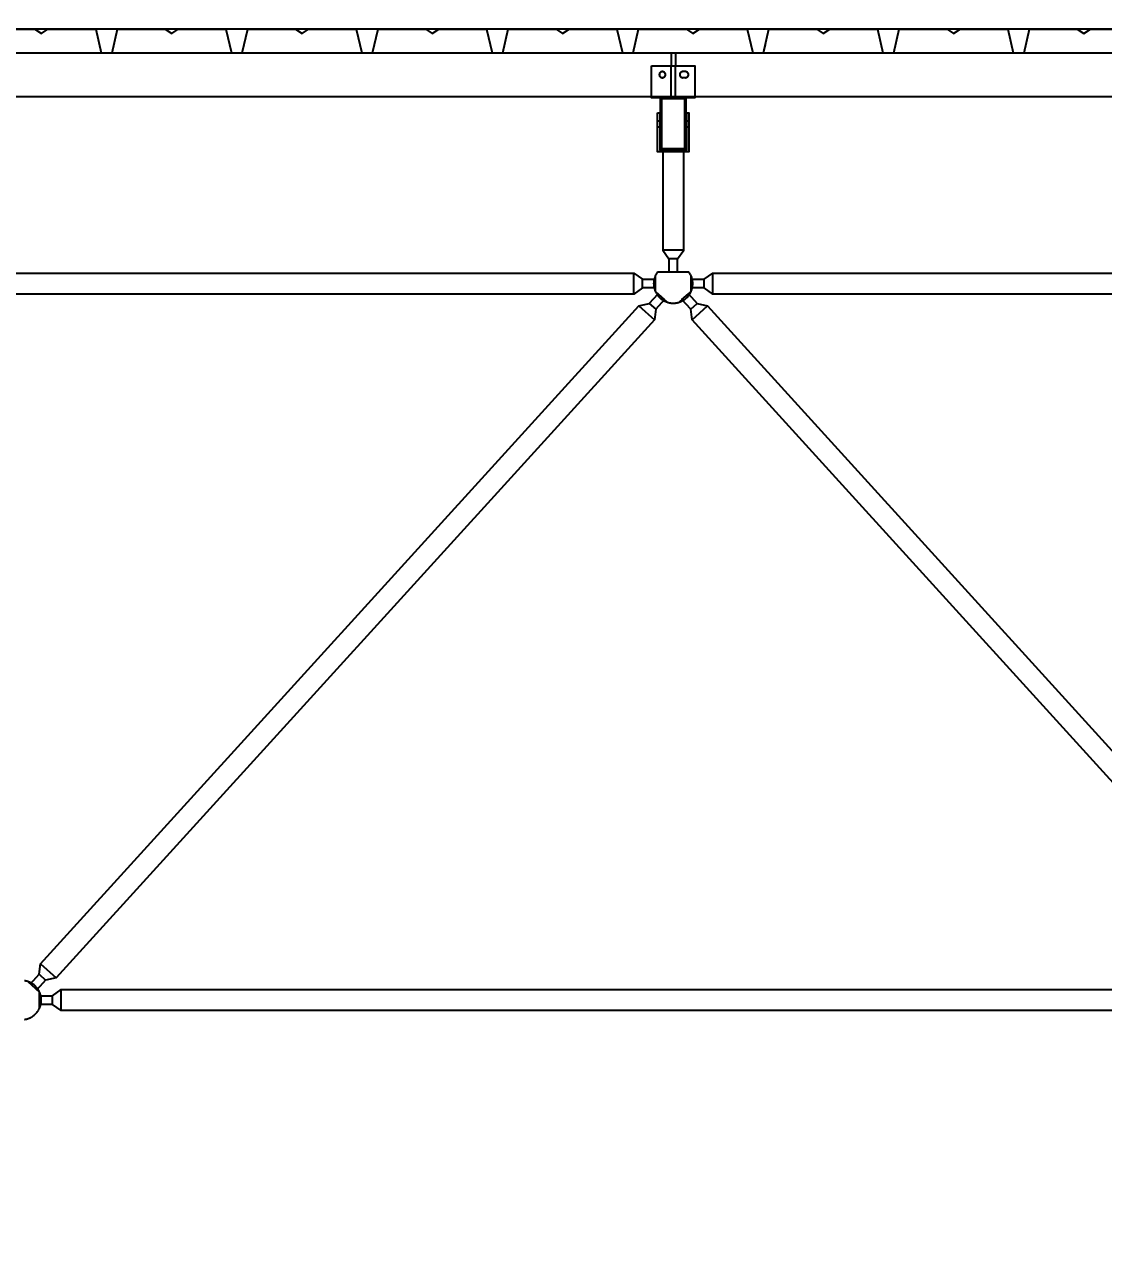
# Model space of a CAD drawing. Header units: centimetres. Extents: x 26569 to 160723, y -3143 to 14565.
# Drawn here: x 32977.1 to 33101.2, y 6232.1 to 6374.3 of the extents above; entities that cross this region are included whole.
import ezdxf

# ---------------------------------------------------------------- set-up
doc = ezdxf.new("R2010")
doc.units = ezdxf.units.CM
doc.header["$LTSCALE"] = 100
doc.linetypes.add('HIDDEN', pattern=[9.525, 6.35, -3.175])
for name, color, linetype in [('A-ANNO-DIMS', 187, 'Continuous'), ('A-ELEV-02', 253, 'Continuous'), ('A-WALL-INSL', 249, 'Continuous'), ('A-WALL-SNWPNL', 200, 'Continuous'), ('S-STEL', 3, 'Continuous')]:
    doc.layers.add(name, color=color, linetype=linetype)
doc.styles.add('Fields_100', font='act_simplex.shx', dxfattribs={"width": 0.8, "height": 20})
doc.dimstyles.new('FIELDS_100', dxfattribs={"dimscale": 0, "dimtxt": 20, "dimasz": 5, "dimexe": 5, "dimexo": 5, "dimgap": 5, "dimtad": 0, "dimdec": 0, "dimzin": 0, "dimdsep": 46, "dimtxsty": 'Fields_100', "dimblk": 'DOT', "dimcen": 0.09, "dimclrt": 50, "dimadec": 0, "dimazin": 0, "dimtfac": 1, "dimtdec": 0, "dimtix": 1, "dimtofl": 0, "dimtmove": 1, "dimatfit": 3, "dimfxl": 5, "dimfxlon": 1, "dimtolj": 1, "dimtzin": 0, "dimarcsym": 0})

# ---------------------------------------------------------------- blocks, each defined once
blk = doc.blocks.new('_Dot')
at = {"color": 0, "linetype": 'ByBlock', "lineweight": -2}
blk.add_line((-0.5, 0), (-1, 0), dxfattribs=at)
at = {"color": 0, "linetype": 'ByBlock', "const_width": 0.5}
blk.add_lwpolyline([(-0.25, 0, 1), (0.25, 0, 1)], format="xyb", close=True, dxfattribs=at)
blk = doc.blocks.new('*D690')
at = {"layer": 'A-ANNO-DIMS', "color": 0, "lineweight": -2, "transparency": 16777216}
for p, q in [((32226.73, 6649.56), (32226.73, 6659.56)), ((33126.73, 6649.56), (33126.73, 6659.56)), ((32231.73, 6654.56), (32645.07, 6654.56)), ((33121.73, 6654.56), (32708.4, 6654.56))]:
    blk.add_line(p, q, dxfattribs=at)
at = {"layer": 'DEFPOINTS', "color": 0, "transparency": 16777216}
for p in [(33126.73, 6654.56), (32226.73, 6232.06), (33126.73, 6232.06)]:
    blk.add_point(p, dxfattribs=at)
at = {"layer": 'A-ANNO-DIMS', "color": 0, "lineweight": -2, "transparency": 16777216, "xscale": 5, "yscale": 5, "zscale": 5, "rotation": 180}
blk.add_blockref('_Dot', (32226.73, 6654.56), dxfattribs=at)
at = {"layer": 'A-ANNO-DIMS', "color": 0, "lineweight": -2, "transparency": 16777216, "xscale": 5, "yscale": 5, "zscale": 5}
blk.add_blockref('_Dot', (33126.73, 6654.56), dxfattribs=at)
at = {"layer": 'A-ANNO-DIMS', "color": 50, "transparency": 16777216, "insert": (32676.73, 6654.56), "char_height": 20, "attachment_point": 5, "style": 'Fields_100'}
blk.add_mtext('\\A1;1800', dxfattribs=at)

msp = doc.modelspace()

# ---------------------------------------------------------------- linework, layer by layer
at = {"layer": 'A-ELEV-02'}
for points in [[(32200.48, 6371.06), (36699.23, 6371.06)], [(33051.48, 6371.06), (33051.48, 6369.56)], [(33051.98, 6371.06), (33051.98, 6369.56)], [(33052.83, 6368.91), (33052.83, 6368.91), (33052.82, 6368.91), (33052.81, 6368.91), (33052.8, 6368.91), (33052.79, 6368.91), (33052.79, 6368.91), (33052.78, 6368.91), (33052.77, 6368.91), (33052.76, 6368.9), (33052.75, 6368.9), (33052.75, 6368.9), (33052.74, 6368.9), (33052.73, 6368.9), (33052.72, 6368.89), (33052.71, 6368.89), (33052.71, 6368.89), (33052.7, 6368.88), (33052.69, 6368.88), (33052.68, 6368.88), (33052.67, 6368.87), (33052.67, 6368.87), (33052.66, 6368.86), (33052.65, 6368.86), (33052.64, 6368.86), (33052.64, 6368.85), (33052.63, 6368.84), (33052.62, 6368.84), (33052.61, 6368.83), (33052.61, 6368.83), (33052.6, 6368.82), (33052.59, 6368.82), (33052.59, 6368.81), (33052.58, 6368.8), (33052.57, 6368.8), (33052.57, 6368.79), (33052.56, 6368.78), (33052.56, 6368.78), (33052.55, 6368.77), (33052.55, 6368.76), (33052.54, 6368.75), (33052.54, 6368.75), (33052.53, 6368.74), (33052.53, 6368.73), (33052.52, 6368.72), (33052.52, 6368.72), (33052.52, 6368.71), (33052.51, 6368.7), (33052.51, 6368.69), (33052.51, 6368.68), (33052.5, 6368.67), (33052.5, 6368.67), (33052.5, 6368.66), (33052.5, 6368.65), (33052.49, 6368.64), (33052.49, 6368.63), (33052.49, 6368.63), (33052.49, 6368.62), (33052.49, 6368.61), (33052.49, 6368.6), (33052.49, 6368.59), (33052.49, 6368.59), (33052.48, 6368.58), (33052.48, 6368.57), (33052.48, 6368.56), (33052.48, 6368.55), (33052.48, 6368.55), (33052.49, 6368.54), (33052.49, 6368.53), (33052.49, 6368.52), (33052.49, 6368.51), (33052.49, 6368.51), (33052.49, 6368.5), (33052.49, 6368.49), (33052.49, 6368.48), (33052.5, 6368.47), (33052.5, 6368.47), (33052.5, 6368.46), (33052.5, 6368.45), (33052.51, 6368.44), (33052.51, 6368.43), (33052.51, 6368.43), (33052.52, 6368.42), (33052.52, 6368.41), (33052.52, 6368.4), (33052.53, 6368.39), (33052.53, 6368.39), (33052.54, 6368.38), (33052.54, 6368.37), (33052.55, 6368.36), (33052.55, 6368.36), (33052.56, 6368.35), (33052.56, 6368.34), (33052.57, 6368.33), (33052.57, 6368.33), (33052.58, 6368.32), (33052.59, 6368.31), (33052.59, 6368.31), (33052.6, 6368.3), (33052.61, 6368.3), (33052.61, 6368.29), (33052.62, 6368.28), (33052.63, 6368.28), (33052.64, 6368.27), (33052.64, 6368.27), (33052.65, 6368.26), (33052.66, 6368.26), (33052.67, 6368.26), (33052.67, 6368.25), (33052.68, 6368.25), (33052.69, 6368.24), (33052.7, 6368.24), (33052.71, 6368.24), (33052.71, 6368.23), (33052.72, 6368.23), (33052.73, 6368.23), (33052.74, 6368.23), (33052.75, 6368.22), (33052.75, 6368.22), (33052.76, 6368.22), (33052.77, 6368.22), (33052.78, 6368.22), (33052.79, 6368.22), (33052.79, 6368.21), (33052.8, 6368.21), (33052.81, 6368.21), (33052.82, 6368.21), (33052.83, 6368.21), (33052.83, 6368.21)], [(33053.13, 6368.91), (33052.83, 6368.91)], [(33053.13, 6368.21), (33053.14, 6368.21), (33053.15, 6368.21), (33053.16, 6368.21), (33053.17, 6368.21), (33053.17, 6368.21), (33053.18, 6368.22), (33053.19, 6368.22), (33053.2, 6368.22), (33053.21, 6368.22), (33053.21, 6368.22), (33053.22, 6368.22), (33053.23, 6368.23), (33053.24, 6368.23), (33053.25, 6368.23), (33053.26, 6368.23), (33053.26, 6368.24), (33053.27, 6368.24), (33053.28, 6368.24), (33053.29, 6368.25), (33053.3, 6368.25), (33053.3, 6368.26), (33053.31, 6368.26), (33053.32, 6368.26), (33053.33, 6368.27), (33053.33, 6368.27), (33053.34, 6368.28), (33053.35, 6368.28), (33053.35, 6368.29), (33053.36, 6368.3), (33053.37, 6368.3), (33053.38, 6368.31), (33053.38, 6368.31), (33053.39, 6368.32), (33053.39, 6368.33), (33053.4, 6368.33), (33053.41, 6368.34), (33053.41, 6368.35), (33053.42, 6368.36), (33053.42, 6368.36), (33053.43, 6368.37), (33053.43, 6368.38), (33053.44, 6368.39), (33053.44, 6368.39), (33053.45, 6368.4), (33053.45, 6368.41), (33053.45, 6368.42), (33053.46, 6368.43), (33053.46, 6368.43), (33053.46, 6368.44), (33053.47, 6368.45), (33053.47, 6368.46), (33053.47, 6368.47), (33053.47, 6368.47), (33053.48, 6368.48), (33053.48, 6368.49), (33053.48, 6368.5), (33053.48, 6368.51), (33053.48, 6368.51), (33053.48, 6368.52), (33053.48, 6368.53), (33053.48, 6368.54), (33053.48, 6368.55), (33053.48, 6368.55), (33053.48, 6368.56), (33053.48, 6368.57), (33053.48, 6368.58), (33053.48, 6368.59), (33053.48, 6368.59), (33053.48, 6368.6), (33053.48, 6368.61), (33053.48, 6368.62), (33053.48, 6368.63), (33053.48, 6368.63), (33053.48, 6368.64), (33053.47, 6368.65), (33053.47, 6368.66), (33053.47, 6368.67), (33053.47, 6368.67), (33053.46, 6368.68), (33053.46, 6368.69), (33053.46, 6368.7), (33053.45, 6368.71), (33053.45, 6368.72), (33053.45, 6368.72), (33053.44, 6368.73), (33053.44, 6368.74), (33053.43, 6368.75), (33053.43, 6368.75), (33053.42, 6368.76), (33053.42, 6368.77), (33053.41, 6368.78), (33053.41, 6368.78), (33053.4, 6368.79), (33053.39, 6368.8), (33053.39, 6368.8), (33053.38, 6368.81), (33053.38, 6368.82), (33053.37, 6368.82), (33053.36, 6368.83), (33053.35, 6368.83), (33053.35, 6368.84), (33053.34, 6368.84), (33053.33, 6368.85), (33053.33, 6368.86), (33053.32, 6368.86), (33053.31, 6368.86), (33053.3, 6368.87), (33053.3, 6368.87), (33053.29, 6368.88), (33053.28, 6368.88), (33053.27, 6368.88), (33053.26, 6368.89), (33053.26, 6368.89), (33053.25, 6368.89), (33053.24, 6368.9), (33053.23, 6368.9), (33053.22, 6368.9), (33053.21, 6368.9), (33053.21, 6368.9), (33053.2, 6368.91), (33053.19, 6368.91), (33053.18, 6368.91), (33053.17, 6368.91), (33053.17, 6368.91), (33053.16, 6368.91), (33053.15, 6368.91), (33053.14, 6368.91), (33053.13, 6368.91)], [(33053.13, 6368.21), (33052.83, 6368.21)], [(32200.48, 6366.06), (36699.23, 6366.06)], [(33049.23, 6366.06), (33054.23, 6366.06)], [(33049.93, 6363.26), (33050.18, 6363.26)], [(33053.28, 6363.26), (33053.53, 6363.26)], [(33049.93, 6362.56), (33050.18, 6362.56)], [(33053.28, 6362.56), (33053.53, 6362.56)], [(33050.53, 6359.66), (33050.53, 6348.36), (33051.23, 6347.36), (33051.23, 6345.86)], [(33052.23, 6345.86), (33052.23, 6347.36), (33052.94, 6348.36), (33052.94, 6359.66)], [(33052.94, 6348.36), (33050.53, 6348.36)], [(33052.23, 6347.36), (33051.23, 6347.36)], [(32903.78, 6345.01), (32905.28, 6345.01), (32906.28, 6345.72), (33047.18, 6345.72), (33048.18, 6345.01), (33049.68, 6345.01)], [(33047.18, 6343.3), (33047.18, 6345.72)], [(33048.18, 6344.01), (33048.18, 6345.01)], [(33049.93, 6345.86), (33049.89, 6345.8), (33049.85, 6345.74), (33049.81, 6345.68), (33049.77, 6345.61), (33049.73, 6345.54), (33049.7, 6345.47), (33049.67, 6345.4), (33049.64, 6345.33), (33049.61, 6345.26), (33049.6, 6345.22), (33049.59, 6345.18), (33049.57, 6345.14), (33049.56, 6345.11), (33049.55, 6345.07), (33049.54, 6345.03), (33049.54, 6344.99), (33049.53, 6344.95), (33049.52, 6344.91), (33049.51, 6344.87), (33049.51, 6344.83), (33049.5, 6344.79), (33049.5, 6344.75), (33049.49, 6344.71), (33049.49, 6344.67), (33049.49, 6344.63), (33049.49, 6344.59), (33049.48, 6344.55), (33049.48, 6344.52), (33049.48, 6344.48), (33049.49, 6344.44), (33049.49, 6344.4), (33049.49, 6344.36), (33049.49, 6344.32), (33049.5, 6344.28), (33049.5, 6344.24), (33049.51, 6344.2), (33049.51, 6344.16), (33049.53, 6344.08), (33049.54, 6344.01), (33049.56, 6343.93), (33049.58, 6343.86), (33049.61, 6343.78), (33049.63, 6343.71), (33049.66, 6343.64), (33049.69, 6343.57), (33049.72, 6343.51), (33049.76, 6343.44), (33049.79, 6343.37), (33049.83, 6343.31), (33049.87, 6343.25), (33049.92, 6343.18), (33049.96, 6343.12), (33050.01, 6343.06), (33050.07, 6343), (33050.12, 6342.95), (33050.15, 6342.92), (33050.17, 6342.89), (33050.2, 6342.86), (33050.23, 6342.84), (33050.26, 6342.81), (33050.29, 6342.78), (33050.32, 6342.76), (33050.35, 6342.73), (33050.39, 6342.71), (33050.42, 6342.69), (33050.45, 6342.66), (33050.48, 6342.64), (33050.52, 6342.62), (33050.55, 6342.6), (33050.59, 6342.58), (33050.62, 6342.56), (33050.65, 6342.54), (33050.69, 6342.52), (33050.73, 6342.5), (33050.76, 6342.48), (33050.8, 6342.47), (33050.83, 6342.45), (33050.87, 6342.43), (33050.91, 6342.42), (33050.94, 6342.41), (33050.98, 6342.39), (33051.02, 6342.38), (33051.06, 6342.37), (33051.13, 6342.34), (33051.21, 6342.33), (33051.28, 6342.31), (33051.36, 6342.29), (33051.43, 6342.28), (33051.51, 6342.27), (33051.59, 6342.27), (33051.66, 6342.26), (33051.73, 6342.26), (33051.81, 6342.26), (33051.88, 6342.27), (33051.96, 6342.27), (33052.03, 6342.28), (33052.11, 6342.29), (33052.19, 6342.31), (33052.26, 6342.33), (33052.34, 6342.34), (33052.41, 6342.37), (33052.45, 6342.38), (33052.49, 6342.39), (33052.52, 6342.41), (33052.56, 6342.42), (33052.6, 6342.43), (33052.63, 6342.45), (33052.67, 6342.47), (33052.71, 6342.48), (33052.74, 6342.5), (33052.78, 6342.52), (33052.81, 6342.54), (33052.85, 6342.56), (33052.88, 6342.58), (33052.92, 6342.6), (33052.95, 6342.62), (33052.98, 6342.64), (33053.02, 6342.66), (33053.05, 6342.69), (33053.08, 6342.71), (33053.11, 6342.73), (33053.15, 6342.76), (33053.18, 6342.78), (33053.21, 6342.81), (33053.24, 6342.84), (33053.27, 6342.86), (33053.29, 6342.89), (33053.32, 6342.92), (33053.35, 6342.95), (33053.4, 6343), (33053.45, 6343.06), (33053.5, 6343.12), (33053.55, 6343.18), (33053.59, 6343.25), (33053.64, 6343.31), (33053.68, 6343.37), (33053.71, 6343.44), (33053.75, 6343.51), (33053.78, 6343.57), (33053.81, 6343.64), (33053.84, 6343.71), (33053.86, 6343.78), (33053.89, 6343.86), (33053.91, 6343.93), (33053.93, 6344.01), (33053.94, 6344.08), (33053.96, 6344.16), (33053.96, 6344.2), (33053.97, 6344.24), (33053.97, 6344.28), (33053.98, 6344.32), (33053.98, 6344.36), (33053.98, 6344.4), (33053.98, 6344.44), (33053.98, 6344.48), (33053.98, 6344.52), (33053.98, 6344.55), (33053.98, 6344.59), (33053.98, 6344.63), (33053.98, 6344.67), (33053.98, 6344.71), (33053.97, 6344.75), (33053.97, 6344.79), (33053.96, 6344.83), (33053.96, 6344.87), (33053.95, 6344.91), (33053.94, 6344.95), (33053.93, 6344.99), (33053.92, 6345.03), (33053.91, 6345.07), (33053.9, 6345.11), (33053.89, 6345.14), (33053.88, 6345.18), (33053.87, 6345.22), (33053.86, 6345.26), (33053.83, 6345.33), (33053.8, 6345.4), (33053.77, 6345.47), (33053.73, 6345.54), (33053.7, 6345.61), (33053.66, 6345.68), (33053.62, 6345.74), (33053.58, 6345.8), (33053.53, 6345.86)], [(33049.68, 6343.58), (33049.68, 6345.44)], [(33049.93, 6345.86), (33053.53, 6345.86)], [(33053.78, 6345.01), (33055.28, 6345.01), (33056.28, 6345.72), (33197.18, 6345.72), (33198.18, 6345.01), (33199.68, 6345.01)], [(33053.78, 6343.58), (33053.78, 6345.44)], [(33055.28, 6344.01), (33055.28, 6345.01)], [(33056.28, 6343.3), (33056.28, 6345.72)], [(33049.68, 6344.01), (33048.18, 6344.01), (33047.18, 6343.3), (32906.28, 6343.3), (32905.28, 6344.01), (32903.78, 6344.01)], [(33049.67, 6343.62), (33051.04, 6342.37)], [(33052.43, 6342.37), (33053.8, 6343.62)], [(33199.68, 6344.01), (33198.18, 6344.01), (33197.18, 6343.3), (33056.28, 6343.3), (33055.28, 6344.01), (33053.78, 6344.01)], [(33047.78, 6341.96), (33049.57, 6340.33)], [(33048.98, 6342.22), (33049.72, 6341.55)], [(33053.75, 6341.55), (33054.49, 6342.22)], [(33053.9, 6340.33), (33055.69, 6341.96)], [(32978.75, 6264.98), (32979.49, 6264.3)], [(32978.9, 6266.19), (32980.69, 6264.57)], [(32977.04, 6259.78), (32977.09, 6259.79), (32977.14, 6259.8), (32977.2, 6259.81), (32977.25, 6259.82), (32977.3, 6259.83), (32977.35, 6259.85), (32977.41, 6259.86), (32977.46, 6259.88), (32977.51, 6259.9), (32977.56, 6259.92), (32977.61, 6259.94), (32977.67, 6259.96), (32977.72, 6259.99), (32977.77, 6260.01), (32977.82, 6260.04), (32977.87, 6260.07), (32977.92, 6260.1), (32977.97, 6260.13), (32978.01, 6260.16), (32978.06, 6260.19), (32978.11, 6260.23), (32978.15, 6260.27), (32978.2, 6260.3), (32978.24, 6260.34), (32978.28, 6260.38), (32978.33, 6260.42), (32978.37, 6260.46), (32978.41, 6260.51), (32978.44, 6260.55), (32978.48, 6260.59), (32978.52, 6260.64), (32978.55, 6260.69), (32978.59, 6260.73), (32978.62, 6260.78), (32978.65, 6260.83), (32978.68, 6260.88), (32978.71, 6260.93), (32978.73, 6260.98), (32978.76, 6261.03), (32978.78, 6261.08), (32978.81, 6261.13), (32978.83, 6261.18), (32978.85, 6261.24), (32978.86, 6261.29), (32978.88, 6261.34), (32978.9, 6261.39), (32978.91, 6261.45), (32978.92, 6261.5), (32978.94, 6261.55), (32978.95, 6261.6), (32978.96, 6261.66), (32978.96, 6261.71), (32978.97, 6261.76), (32978.98, 6261.81), (32978.98, 6261.86), (32978.98, 6261.91), (32978.98, 6261.96), (32978.98, 6262.01), (32978.98, 6262.06), (32978.98, 6262.11), (32978.98, 6262.16), (32978.98, 6262.21), (32978.97, 6262.27), (32978.96, 6262.32), (32978.96, 6262.37), (32978.95, 6262.42), (32978.94, 6262.47), (32978.92, 6262.53), (32978.91, 6262.58), (32978.9, 6262.63), (32978.88, 6262.68), (32978.86, 6262.74), (32978.85, 6262.79), (32978.83, 6262.84), (32978.81, 6262.89), (32978.78, 6262.94), (32978.76, 6262.99), (32978.73, 6263.05), (32978.71, 6263.1), (32978.68, 6263.15), (32978.65, 6263.19), (32978.62, 6263.24), (32978.59, 6263.29), (32978.55, 6263.34), (32978.52, 6263.38), (32978.48, 6263.43), (32978.44, 6263.48), (32978.41, 6263.52), (32978.37, 6263.56), (32978.33, 6263.6), (32978.28, 6263.64), (32978.24, 6263.68), (32978.2, 6263.72), (32978.15, 6263.76), (32978.11, 6263.8), (32978.06, 6263.83), (32978.01, 6263.86), (32977.97, 6263.9), (32977.92, 6263.93), (32977.87, 6263.96), (32977.82, 6263.98), (32977.77, 6264.01), (32977.72, 6264.04), (32977.67, 6264.06), (32977.61, 6264.08), (32977.56, 6264.1), (32977.51, 6264.12), (32977.46, 6264.14), (32977.41, 6264.16), (32977.35, 6264.18), (32977.3, 6264.19), (32977.25, 6264.2), (32977.2, 6264.21), (32977.14, 6264.22), (32977.09, 6264.23), (32977.04, 6264.24)], [(32977.43, 6264.15), (32978.8, 6262.91)], [(32978.78, 6262.51), (32980.28, 6262.51), (32981.28, 6263.22), (33122.18, 6263.22), (33123.18, 6262.51), (33124.68, 6262.51)], [(32978.78, 6261.08), (32978.78, 6262.94)], [(32980.28, 6261.51), (32980.28, 6262.51)], [(32981.28, 6260.8), (32981.28, 6263.22)], [(33124.68, 6261.51), (33123.18, 6261.51), (33122.18, 6260.8), (32981.28, 6260.8), (32980.28, 6261.51), (32978.78, 6261.51)]]:
    msp.add_lwpolyline(points, dxfattribs=at)
for points in [[(33049.23, 6369.56), (33054.23, 6369.56), (33054.23, 6365.91), (33049.23, 6365.91)], [(33050.83, 6368.56), (33050.83, 6368.57), (33050.83, 6368.58), (33050.83, 6368.59), (33050.83, 6368.59), (33050.83, 6368.6), (33050.83, 6368.61), (33050.83, 6368.62), (33050.83, 6368.63), (33050.83, 6368.63), (33050.83, 6368.64), (33050.82, 6368.65), (33050.82, 6368.66), (33050.82, 6368.67), (33050.82, 6368.67), (33050.81, 6368.68), (33050.81, 6368.69), (33050.81, 6368.7), (33050.8, 6368.71), (33050.8, 6368.72), (33050.8, 6368.72), (33050.79, 6368.73), (33050.79, 6368.74), (33050.78, 6368.75), (33050.78, 6368.75), (33050.77, 6368.76), (33050.77, 6368.77), (33050.76, 6368.78), (33050.76, 6368.78), (33050.75, 6368.79), (33050.74, 6368.8), (33050.74, 6368.8), (33050.73, 6368.81), (33050.73, 6368.82), (33050.72, 6368.82), (33050.71, 6368.83), (33050.7, 6368.83), (33050.7, 6368.84), (33050.69, 6368.84), (33050.68, 6368.85), (33050.68, 6368.86), (33050.67, 6368.86), (33050.66, 6368.86), (33050.65, 6368.87), (33050.65, 6368.87), (33050.64, 6368.88), (33050.63, 6368.88), (33050.62, 6368.88), (33050.61, 6368.89), (33050.61, 6368.89), (33050.6, 6368.89), (33050.59, 6368.9), (33050.58, 6368.9), (33050.57, 6368.9), (33050.56, 6368.9), (33050.56, 6368.9), (33050.55, 6368.91), (33050.54, 6368.91), (33050.53, 6368.91), (33050.52, 6368.91), (33050.52, 6368.91), (33050.51, 6368.91), (33050.5, 6368.91), (33050.49, 6368.91), (33050.48, 6368.91), (33050.48, 6368.91), (33050.47, 6368.91), (33050.46, 6368.91), (33050.45, 6368.91), (33050.44, 6368.91), (33050.44, 6368.91), (33050.43, 6368.91), (33050.42, 6368.91), (33050.41, 6368.9), (33050.4, 6368.9), (33050.4, 6368.9), (33050.39, 6368.9), (33050.38, 6368.9), (33050.37, 6368.89), (33050.36, 6368.89), (33050.36, 6368.89), (33050.35, 6368.88), (33050.34, 6368.88), (33050.33, 6368.88), (33050.32, 6368.87), (33050.32, 6368.87), (33050.31, 6368.86), (33050.3, 6368.86), (33050.29, 6368.86), (33050.29, 6368.85), (33050.28, 6368.84), (33050.27, 6368.84), (33050.26, 6368.83), (33050.26, 6368.83), (33050.25, 6368.82), (33050.24, 6368.82), (33050.24, 6368.81), (33050.23, 6368.8), (33050.22, 6368.8), (33050.22, 6368.79), (33050.21, 6368.78), (33050.21, 6368.78), (33050.2, 6368.77), (33050.2, 6368.76), (33050.19, 6368.75), (33050.19, 6368.75), (33050.18, 6368.74), (33050.18, 6368.73), (33050.17, 6368.72), (33050.17, 6368.72), (33050.17, 6368.71), (33050.16, 6368.7), (33050.16, 6368.69), (33050.16, 6368.68), (33050.15, 6368.67), (33050.15, 6368.67), (33050.15, 6368.66), (33050.15, 6368.65), (33050.14, 6368.64), (33050.14, 6368.63), (33050.14, 6368.63), (33050.14, 6368.62), (33050.14, 6368.61), (33050.14, 6368.6), (33050.14, 6368.59), (33050.14, 6368.59), (33050.13, 6368.58), (33050.13, 6368.57), (33050.13, 6368.56), (33050.13, 6368.55), (33050.13, 6368.55), (33050.14, 6368.54), (33050.14, 6368.53), (33050.14, 6368.52), (33050.14, 6368.51), (33050.14, 6368.51), (33050.14, 6368.5), (33050.14, 6368.49), (33050.14, 6368.48), (33050.15, 6368.47), (33050.15, 6368.47), (33050.15, 6368.46), (33050.15, 6368.45), (33050.16, 6368.44), (33050.16, 6368.43), (33050.16, 6368.43), (33050.17, 6368.42), (33050.17, 6368.41), (33050.17, 6368.4), (33050.18, 6368.39), (33050.18, 6368.39), (33050.19, 6368.38), (33050.19, 6368.37), (33050.2, 6368.36), (33050.2, 6368.36), (33050.21, 6368.35), (33050.21, 6368.34), (33050.22, 6368.33), (33050.22, 6368.33), (33050.23, 6368.32), (33050.24, 6368.31), (33050.24, 6368.31), (33050.25, 6368.3), (33050.26, 6368.3), (33050.26, 6368.29), (33050.27, 6368.28), (33050.28, 6368.28), (33050.29, 6368.27), (33050.29, 6368.27), (33050.3, 6368.26), (33050.31, 6368.26), (33050.32, 6368.26), (33050.32, 6368.25), (33050.33, 6368.25), (33050.34, 6368.24), (33050.35, 6368.24), (33050.36, 6368.24), (33050.36, 6368.23), (33050.37, 6368.23), (33050.38, 6368.23), (33050.39, 6368.23), (33050.4, 6368.22), (33050.4, 6368.22), (33050.41, 6368.22), (33050.42, 6368.22), (33050.43, 6368.22), (33050.44, 6368.22), (33050.44, 6368.21), (33050.45, 6368.21), (33050.46, 6368.21), (33050.47, 6368.21), (33050.48, 6368.21), (33050.48, 6368.21), (33050.49, 6368.21), (33050.5, 6368.21), (33050.51, 6368.21), (33050.52, 6368.21), (33050.52, 6368.21), (33050.53, 6368.22), (33050.54, 6368.22), (33050.55, 6368.22), (33050.56, 6368.22), (33050.56, 6368.22), (33050.57, 6368.22), (33050.58, 6368.23), (33050.59, 6368.23), (33050.6, 6368.23), (33050.61, 6368.23), (33050.61, 6368.24), (33050.62, 6368.24), (33050.63, 6368.24), (33050.64, 6368.25), (33050.65, 6368.25), (33050.65, 6368.26), (33050.66, 6368.26), (33050.67, 6368.26), (33050.68, 6368.27), (33050.68, 6368.27), (33050.69, 6368.28), (33050.7, 6368.28), (33050.7, 6368.29), (33050.71, 6368.3), (33050.72, 6368.3), (33050.73, 6368.31), (33050.73, 6368.31), (33050.74, 6368.32), (33050.74, 6368.33), (33050.75, 6368.33), (33050.76, 6368.34), (33050.76, 6368.35), (33050.77, 6368.36), (33050.77, 6368.36), (33050.78, 6368.37), (33050.78, 6368.38), (33050.79, 6368.39), (33050.79, 6368.39), (33050.8, 6368.4), (33050.8, 6368.41), (33050.8, 6368.42), (33050.81, 6368.43), (33050.81, 6368.43), (33050.81, 6368.44), (33050.82, 6368.45), (33050.82, 6368.46), (33050.82, 6368.47), (33050.82, 6368.47), (33050.83, 6368.48), (33050.83, 6368.49), (33050.83, 6368.5), (33050.83, 6368.51), (33050.83, 6368.51), (33050.83, 6368.52), (33050.83, 6368.53), (33050.83, 6368.54), (33050.83, 6368.55), (33050.83, 6368.55)], [(33049.93, 6364.16), (33050.18, 6364.16), (33050.18, 6359.91), (33053.28, 6359.91), (33053.28, 6364.16), (33053.53, 6364.16), (33053.53, 6359.66), (33049.93, 6359.66)], [(32977.74, 6263.87), (32978.75, 6264.98), (32978.9, 6266.19), (33047.78, 6341.96), (33048.98, 6342.22), (33049.99, 6343.33), (33050.73, 6342.66), (33049.72, 6341.55), (33049.57, 6340.33), (32980.69, 6264.57), (32979.49, 6264.3), (32978.48, 6263.19)], [(33124.99, 6263.19), (33123.98, 6264.3), (33122.78, 6264.57), (33053.9, 6340.33), (33053.75, 6341.55), (33052.74, 6342.66), (33053.48, 6343.33), (33054.49, 6342.22), (33055.69, 6341.96), (33124.57, 6266.19), (33124.72, 6264.98), (33125.73, 6263.87)]]:
    msp.add_lwpolyline(points, close=True, dxfattribs=at)
at = {"layer": 'A-ELEV-02', "linetype": 'HIDDEN', "ltscale": 0.1}
for points in [[(33051.48, 6366.06), (33051.48, 6369.56)], [(33051.98, 6366.06), (33051.98, 6369.56)]]:
    msp.add_lwpolyline(points, dxfattribs=at)
at = {"layer": 'A-WALL-INSL', "ltscale": 0.002}
msp.add_lwpolyline([(41241.73, 6373.81), (32205.48, 6373.81)], dxfattribs=at)
at = {"layer": 'A-WALL-SNWPNL', "ltscale": 100}
for points in [[(32972.75, 6373.81), (32978.25, 6373.81), (32979, 6373.31), (32979.75, 6373.81), (32985.25, 6373.81), (32985.88, 6371.06), (32987.13, 6371.06), (32987.75, 6373.81), (32993.25, 6373.81), (32994, 6373.31), (32994.75, 6373.81), (33000.25, 6373.81), (33000.88, 6371.06), (33002.13, 6371.06), (33002.75, 6373.81), (33008.25, 6373.81), (33009, 6373.31), (33009.75, 6373.81), (33015.25, 6373.81), (33015.88, 6371.06), (33017.13, 6371.06), (33017.35, 6372.04)], [(33015.66, 6372.04), (33015.88, 6371.06), (33017.13, 6371.06), (33017.75, 6373.81), (33023.25, 6373.81), (33024, 6373.31), (33024.75, 6373.81), (33030.25, 6373.81), (33030.88, 6371.06), (33032.13, 6371.06), (33032.75, 6373.81), (33038.25, 6373.81), (33039, 6373.31), (33039.75, 6373.81), (33045.25, 6373.81), (33045.88, 6371.06), (33047.13, 6371.06), (33047.75, 6373.81), (33053.25, 6373.81), (33054, 6373.31), (33054.75, 6373.81), (33060.25, 6373.81), (33060.88, 6371.06), (33062.13, 6371.06), (33062.35, 6372.04)], [(33060.66, 6372.04), (33060.88, 6371.06), (33062.13, 6371.06), (33062.75, 6373.81), (33068.25, 6373.81), (33069, 6373.31), (33069.75, 6373.81), (33075.25, 6373.81), (33075.88, 6371.06), (33077.13, 6371.06), (33077.75, 6373.81), (33083.25, 6373.81), (33084, 6373.31), (33084.75, 6373.81), (33090.25, 6373.81), (33090.88, 6371.06), (33092.13, 6371.06), (33092.75, 6373.81), (33098.25, 6373.81), (33099, 6373.31), (33099.75, 6373.81), (33105.25, 6373.81)]]:
    msp.add_lwpolyline(points, dxfattribs=at)
at = {"layer": 'S-STEL'}
msp.add_lwpolyline([(33053.23, 6359.91), (33053.23, 6365.91), (33050.23, 6365.91), (33050.23, 6359.91)], dxfattribs=at)
msp.add_lwpolyline([(33053.08, 6365.76), (33050.38, 6365.76), (33050.38, 6360.06), (33053.08, 6360.06)], close=True, dxfattribs=at)

# ---------------------------------------------------------------- dimensions: what is measured, and where the dimension line sits
at = {"layer": 'A-ANNO-DIMS'}
dim = msp.add_linear_dim(base=(33126.73, 6654.56), p1=(32226.73, 6232.06), p2=(33126.73, 6232.06), dimstyle='FIELDS_100', override={"dimscale": 1, "dimlfac": 2}, dxfattribs=at)
dim.commit()
dim.dimension.update_dxf_attribs({"geometry": '*D690', "text_midpoint": (32676.73, 6654.56)})

doc.saveas('drawing.dxf')
